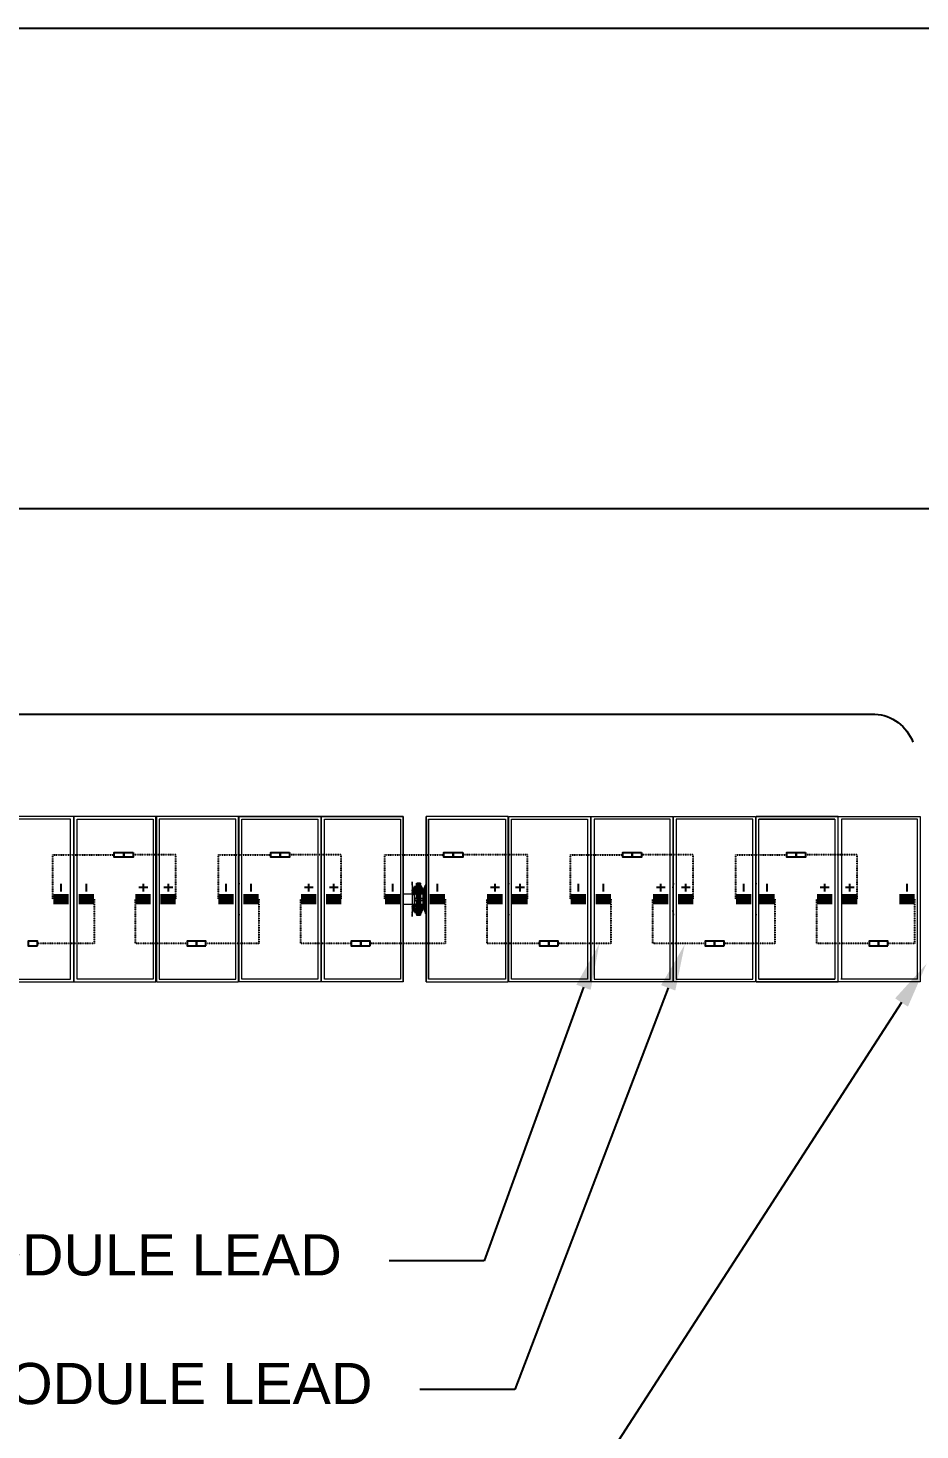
# Model space of a CAD drawing. Header units: feet. Extents: x -327 to 55127, y -2634 to 4121.
# Drawn here: x 7454 to 7887, y 3440 to 4121 of the extents above; entities that cross this region are included whole.
import ezdxf
from ezdxf import colors
from ezdxf.entities.mleader import LeaderData, LeaderLine
from ezdxf.math import Vec2, Vec3

# ---------------------------------------------------------------- set-up
doc = ezdxf.new("R2010")
doc.units = ezdxf.units.FT
doc.header["$MEASUREMENT"] = 0
doc.linetypes.add('HIDDEN', pattern=[0.375, 0.25, -0.125])
for name, color, linetype in [('E-HARN-COMP', 8, 'Continuous'), ('E-TRNK-CABL-NEG', 6, 'HIDDEN'), ('E-TRUNK-CABLE-POS', 6, 'HIDDEN'), ('G-ANNO-TEXT', 1, 'Continuous'), ('Polarity-Text', 7, 'Continuous')]:
    doc.layers.add(name, color=color, linetype=linetype)
doc.styles.add('NEI-A', font='arial.ttf')

# ---------------------------------------------------------------- blocks, each defined once
blk = doc.blocks.new('A$C47dfd34d')
at = {"lineweight": 5}
for points in [[(17.5193, 0), (17.5193, 0.4133), (15.666, 0.4133)], [(17.306, 0.4067), (17.306, 0.0067)], [(17.3143, 0.4133), (17.3143, 0)], [(17.5126, 0.4067), (17.5126, 0.0067)], [(18.4009, 0), (18.6059, 0), (18.4009, 0), (18.4009, 0.4133), (18.6059, 0.4133), (18.4009, 0.4133)], [(18.4076, 0.0067), (18.5976, 0.0067), (18.4076, 0.0067), (18.4076, 0.4067), (18.5976, 0.4067), (18.4076, 0.4067)], [(18.5976, 0.4067), (18.5976, 0.0067)], [(18.8042, 0.0067), (18.8042, 0.4067), (18.6142, 0.4067), (18.6142, 0.0067)], [(16.696, 0.235), (16.696, 0.2467), (16.696, 0.2433)], [(16.901, 0.235), (16.9026, 0.2467), (16.9026, 0.2433)], [(17.1076, 0.2467), (17.1076, 0.2433)], [(17.1093, 0.2467), (17.1076, 0.235)], [(17.3143, 0.235), (17.3143, 0.2467), (17.3143, 0.2433)], [(17.5426, 0.2383), (17.541, 0.24), (17.5426, 0.24), (17.541, 0.2433), (17.541, 0.25), (17.541, 0.1633), (17.541, 0.17), (17.5426, 0.1717), (17.541, 0.1717), (17.541, 0.1733), (17.5426, 0.175)], [(17.5526, 0.2417), (17.5543, 0.2417), (17.5543, 0.2433), (17.556, 0.2433), (17.5543, 0.2433), (17.556, 0.2433), (17.5543, 0.2433), (17.556, 0.2433), (17.5576, 0.2433), (17.556, 0.2433), (17.5543, 0.2433), (17.556, 0.2433), (17.5543, 0.2433), (17.556, 0.2433), (17.5576, 0.2433), (17.556, 0.2433), (17.5543, 0.2433), (17.5526, 0.2433), (17.5543, 0.2433), (17.556, 0.2433), (17.5543, 0.2433), (17.556, 0.2433), (17.5543, 0.245), (17.5526, 0.245), (17.5543, 0.245), (17.556, 0.2433), (17.556, 0.2417), (17.556, 0.2433), (17.5543, 0.245), (17.5526, 0.2467), (17.5543, 0.2467), (17.5593, 0.2467), (17.561, 0.2467), (17.561, 0.245), (17.5593, 0.245), (17.5593, 0.2433), (17.5576, 0.2433), (17.5576, 0.2417), (17.5576, 0.2433), (17.5593, 0.2433), (17.5593, 0.245), (17.5593, 0.2433), (17.5576, 0.2433), (17.5576, 0.2417), (17.5593, 0.2417), (17.5576, 0.2417), (17.5593, 0.2417)], [(17.5626, 0.2433), (17.561, 0.2433), (17.5626, 0.2433), (17.561, 0.2433), (17.5593, 0.2433), (17.561, 0.2433), (17.5593, 0.2433), (17.5576, 0.2433), (17.556, 0.2433), (17.5543, 0.245), (17.5526, 0.245), (17.5526, 0.2467), (17.5526, 0.245), (17.5543, 0.245), (17.5543, 0.2467)], [(17.5626, 0.235), (17.5626, 0.2433), (17.5626, 0.245), (17.5626, 0.2467), (17.561, 0.2467), (17.5626, 0.2467), (17.561, 0.2467), (17.5626, 0.2467), (17.561, 0.2467), (17.561, 0.245), (17.5593, 0.245), (17.5593, 0.2433), (17.561, 0.2433), (17.5593, 0.2433), (17.561, 0.2433), (17.561, 0.235), (17.5626, 0.235), (17.5626, 0.2117), (17.561, 0.21), (17.5626, 0.21), (17.561, 0.21), (17.561, 0.2083), (17.561, 0.2117), (17.561, 0.2367), (17.5626, 0.2367), (17.561, 0.2367), (17.561, 0.2117), (17.561, 0.2083)], [(17.561, 0.245), (17.5626, 0.245), (17.561, 0.245), (17.5626, 0.245), (17.561, 0.245), (17.561, 0.2467), (17.5626, 0.2467), (17.561, 0.2467), (17.561, 0.245), (17.5593, 0.245), (17.561, 0.245), (17.5593, 0.245), (17.5593, 0.2433), (17.561, 0.2433), (17.561, 0.2417)], [(17.561, 0.2467), (17.5626, 0.2467)], [(17.561, 0.2467), (17.561, 0.245)], [(17.5626, 0.2467), (17.5626, 0.245)], [(17.7809, 0.2467), (17.7809, 0.2433)], [(17.7826, 0.2467), (17.7809, 0.235)], [(17.9876, 0.235), (17.9876, 0.2467), (17.9876, 0.2433)], [(18.1926, 0.235), (18.1943, 0.2467), (18.1943, 0.2433)], [(18.3993, 0.2467), (18.3993, 0.2433)], [(18.4009, 0.2467), (18.3993, 0.235)], [(16.696, 0.2283), (16.6977, 0.2283)], [(16.696, 0.2217), (16.6977, 0.2217)], [(16.696, 0.22), (16.6977, 0.22)], [(16.696, 0.2183), (16.696, 0.2167), (16.6977, 0.2167)], [(16.901, 0.2283), (16.9026, 0.2283)], [(16.9026, 0.2217), (16.901, 0.2217)], [(16.901, 0.22), (16.9026, 0.22)], [(16.9026, 0.2167), (16.901, 0.2167), (16.9026, 0.2183)], [(17.1076, 0.2283), (17.1093, 0.2283)], [(17.1093, 0.2217), (17.1076, 0.2217)], [(17.1076, 0.22), (17.1093, 0.22)], [(17.1093, 0.2167), (17.1076, 0.2167), (17.1093, 0.2183)], [(17.3143, 0.2283), (17.316, 0.2283)], [(17.3143, 0.2217), (17.316, 0.2217)], [(17.3143, 0.22), (17.316, 0.22)], [(17.3143, 0.2183), (17.3143, 0.2167), (17.316, 0.2167)], [(17.5193, 0.22), (17.541, 0.22)], [(17.5393, 0.2283), (17.5393, 0.2283)], [(17.541, 0.24), (17.5426, 0.24)], [(17.541, 0.2283), (17.541, 0.23), (17.5426, 0.23)], [(17.541, 0.23), (17.541, 0.23)], [(17.5426, 0.2283), (17.541, 0.2283), (17.541, 0.225), (17.5426, 0.225), (17.5426, 0.2233), (17.541, 0.2233), (17.541, 0.1883), (17.5426, 0.1883), (17.546, 0.1883), (17.546, 0.185), (17.546, 0.1833), (17.5476, 0.1833), (17.5426, 0.1733), (17.541, 0.1733), (17.541, 0.175), (17.546, 0.185), (17.5426, 0.185), (17.541, 0.185), (17.541, 0.1833), (17.541, 0.1817)], [(17.541, 0.2233), (17.541, 0.225)], [(17.5426, 0.2433), (17.5426, 0.2433)], [(17.5426, 0.24), (17.5426, 0.24)], [(17.5426, 0.2217), (17.5426, 0.2233)], [(17.5426, 0.22), (17.5426, 0.2217), (17.5443, 0.2217)], [(17.5443, 0.22), (17.5426, 0.22)], [(17.5426, 0.1933), (17.5426, 0.2183)], [(17.546, 0.2217), (17.5443, 0.2217)], [(17.5443, 0.22), (17.546, 0.22)], [(17.5443, 0.22), (17.546, 0.22)], [(17.5443, 0.22), (17.546, 0.22)], [(17.5443, 0.22), (17.546, 0.22)], [(17.5443, 0.22), (17.5443, 0.2183), (17.546, 0.22)], [(17.5443, 0.22), (17.546, 0.22)], [(17.5476, 0.23), (17.5476, 0.2283), (17.546, 0.2283)], [(17.5476, 0.2283), (17.5476, 0.225), (17.546, 0.225), (17.5476, 0.225), (17.5476, 0.1883), (17.5476, 0.1783)], [(17.546, 0.225), (17.546, 0.225)], [(17.546, 0.225), (17.546, 0.2217)], [(17.546, 0.2217), (17.546, 0.22)], [(17.546, 0.2183), (17.546, 0.1933)], [(17.5493, 0.2267), (17.5493, 0.225), (17.5476, 0.225), (17.5476, 0.235), (17.5493, 0.24), (17.5493, 0.2317), (17.5526, 0.2317), (17.5526, 0.2417), (17.551, 0.2417)], [(17.5493, 0.23), (17.5493, 0.225), (17.5493, 0.2233), (17.551, 0.2233), (17.5493, 0.225), (17.551, 0.2233), (17.5493, 0.225), (17.5476, 0.225), (17.5476, 0.235)], [(17.5476, 0.225), (17.5476, 0.225)], [(17.5526, 0.2217), (17.551, 0.2217), (17.5526, 0.2217), (17.551, 0.2217), (17.5526, 0.2217), (17.5476, 0.2217)], [(17.551, 0.2183), (17.5493, 0.22), (17.5476, 0.22), (17.5526, 0.22)], [(17.5476, 0.205), (17.5476, 0.2083), (17.5543, 0.2083), (17.5543, 0.2117), (17.5526, 0.2117), (17.5526, 0.21), (17.5526, 0.2117)], [(17.5493, 0.235), (17.5493, 0.235)], [(17.551, 0.225), (17.551, 0.2233), (17.5526, 0.2283), (17.5493, 0.2283), (17.5493, 0.23), (17.5493, 0.2317)], [(17.551, 0.24), (17.551, 0.24)], [(17.551, 0.2283), (17.551, 0.2317)], [(17.5526, 0.2233), (17.551, 0.2233)], [(17.5526, 0.235), (17.5526, 0.2433), (17.5526, 0.245)], [(17.5526, 0.2433), (17.5526, 0.235), (17.5526, 0.2117), (17.5543, 0.2117), (17.5543, 0.2367), (17.556, 0.2367)], [(17.561, 0.1917), (17.561, 0.1717), (17.5576, 0.1717), (17.5576, 0.1917), (17.5593, 0.1917), (17.5576, 0.1917), (17.5576, 0.1717), (17.556, 0.1717), (17.556, 0.1683), (17.5543, 0.1683), (17.5526, 0.1667), (17.5543, 0.1667), (17.561, 0.1667), (17.5593, 0.1683), (17.561, 0.1683), (17.5593, 0.1683), (17.561, 0.1683), (17.5593, 0.1683), (17.5576, 0.1683), (17.5576, 0.1717), (17.5576, 0.1917), (17.5576, 0.1717), (17.561, 0.1717), (17.561, 0.1917), (17.561, 0.1717), (17.5576, 0.1717), (17.5576, 0.1917), (17.5576, 0.2217), (17.556, 0.2217), (17.556, 0.2417), (17.5543, 0.2417), (17.5543, 0.2217)], [(17.5526, 0.2317), (17.5543, 0.2317)], [(17.5526, 0.2283), (17.5543, 0.2283)], [(17.5543, 0.1917), (17.556, 0.1917), (17.556, 0.2217), (17.5543, 0.2217), (17.556, 0.2217), (17.556, 0.1917), (17.5543, 0.1917), (17.5543, 0.1717), (17.556, 0.1717), (17.556, 0.1683), (17.5543, 0.1683), (17.556, 0.1683), (17.5576, 0.1683), (17.5593, 0.1683), (17.561, 0.1683), (17.5593, 0.1683), (17.5576, 0.1683), (17.5576, 0.1717), (17.5593, 0.1717), (17.5576, 0.1717), (17.5576, 0.17), (17.556, 0.17), (17.5576, 0.17), (17.5593, 0.17), (17.5576, 0.17), (17.5593, 0.17), (17.5576, 0.17), (17.556, 0.17), (17.5543, 0.17), (17.556, 0.17), (17.5543, 0.17), (17.5526, 0.17), (17.5526, 0.1683), (17.5543, 0.1683), (17.556, 0.1683), (17.5543, 0.1683), (17.5526, 0.1667), (17.5543, 0.1667), (17.561, 0.1667), (17.5626, 0.1667), (17.5626, 0.1683), (17.5626, 0.1783), (17.5626, 0.2), (17.5626, 0.1783), (17.561, 0.1783), (17.561, 0.1683), (17.561, 0.1783), (17.5626, 0.1783), (17.5626, 0.2), (17.561, 0.2033), (17.5626, 0.2033), (17.561, 0.2033), (17.5693, 0.2033), (17.561, 0.2033), (17.5626, 0.2), (17.5626, 0.2033), (17.561, 0.2033), (17.5626, 0.2033), (17.561, 0.2033), (17.5626, 0.2033), (17.561, 0.2033), (17.5626, 0.2033), (17.561, 0.2033), (17.561, 0.2017), (17.561, 0.1767), (17.5626, 0.1767), (17.561, 0.1767), (17.561, 0.2017), (17.561, 0.2033), (17.5626, 0.2033), (17.561, 0.2033), (17.5626, 0.2033), (17.561, 0.2033), (17.5626, 0.2033), (17.561, 0.2033), (17.5626, 0.2033), (17.5626, 0.2), (17.561, 0.2), (17.561, 0.2017), (17.561, 0.2), (17.5626, 0.2), (17.561, 0.2033), (17.5693, 0.2033)], [(17.556, 0.2417), (17.556, 0.2433), (17.5543, 0.245), (17.556, 0.2433), (17.5576, 0.2433), (17.5576, 0.24), (17.556, 0.24)], [(17.5543, 0.245), (17.5543, 0.245)], [(17.5543, 0.235), (17.556, 0.235)], [(17.5593, 0.24), (17.5576, 0.24), (17.5593, 0.24), (17.5576, 0.24), (17.5576, 0.2217), (17.5593, 0.2217), (17.5576, 0.2217), (17.5576, 0.1917), (17.561, 0.1917), (17.561, 0.2217), (17.561, 0.1917), (17.5576, 0.1917), (17.5576, 0.2217), (17.5576, 0.24), (17.556, 0.24), (17.5576, 0.24), (17.5576, 0.2433), (17.5593, 0.2433), (17.5576, 0.2433), (17.5593, 0.2433), (17.561, 0.2433), (17.5593, 0.2433), (17.561, 0.2433), (17.561, 0.235), (17.5626, 0.235), (17.5626, 0.2117), (17.561, 0.2117), (17.561, 0.2083), (17.5693, 0.2083)], [(17.5576, 0.2433), (17.556, 0.2433), (17.5576, 0.2433), (17.556, 0.2433), (17.5576, 0.2433), (17.556, 0.2433), (17.5576, 0.2433), (17.5576, 0.24), (17.5576, 0.2217), (17.561, 0.2217), (17.561, 0.1917), (17.5576, 0.1917), (17.5576, 0.2217), (17.5576, 0.2417), (17.561, 0.2417), (17.561, 0.2217)], [(17.5576, 0.2433), (17.5593, 0.2433)], [(17.5576, 0.2433), (17.5593, 0.2433)], [(17.5576, 0.2433), (17.5593, 0.2433)], [(17.5576, 0.2433), (17.5593, 0.2433)], [(17.5576, 0.2433), (17.5593, 0.2433)], [(17.5576, 0.2433), (17.5593, 0.2433), (17.561, 0.2433)], [(17.5593, 0.2433), (17.561, 0.2433)], [(17.5593, 0.2433), (17.561, 0.2433)], [(17.5593, 0.2433), (17.561, 0.2433)], [(17.561, 0.245), (17.561, 0.245)], [(17.561, 0.245), (17.561, 0.245)], [(17.561, 0.245), (17.561, 0.245)], [(17.561, 0.235), (17.561, 0.2433)], [(17.561, 0.2433), (17.5626, 0.2433)], [(17.561, 0.2433), (17.5626, 0.2433)], [(17.561, 0.2433), (17.5626, 0.2433)], [(17.561, 0.2367), (17.561, 0.2117)], [(17.561, 0.2367), (17.5626, 0.2367)], [(17.561, 0.235), (17.5626, 0.235)], [(17.561, 0.2117), (17.5626, 0.2117), (17.5626, 0.21), (17.561, 0.21), (17.5626, 0.21), (17.561, 0.21), (17.5626, 0.21), (17.5626, 0.2083), (17.5626, 0.21), (17.561, 0.21), (17.5626, 0.21), (17.561, 0.21), (17.5626, 0.2117), (17.5626, 0.21), (17.5626, 0.2083)], [(17.561, 0.2117), (17.5626, 0.2117)], [(17.5626, 0.2433), (17.5626, 0.245)], [(17.5626, 0.2433), (17.5626, 0.235)], [(17.5626, 0.2433), (17.5626, 0.235)], [(17.5626, 0.2417), (17.5643, 0.2417), (17.5626, 0.2417), (17.5626, 0.2317), (17.5643, 0.2317), (17.5643, 0.24), (17.566, 0.235)], [(17.5626, 0.2233), (17.5643, 0.2233), (17.5626, 0.2233), (17.5643, 0.2233), (17.566, 0.225), (17.5676, 0.225), (17.566, 0.225), (17.5643, 0.2233), (17.566, 0.225), (17.566, 0.235), (17.566, 0.225), (17.5643, 0.2233), (17.566, 0.225), (17.5643, 0.2233)], [(17.5626, 0.2117), (17.5626, 0.235)], [(17.5643, 0.2283), (17.5626, 0.2283), (17.5626, 0.2233), (17.5643, 0.2233), (17.5643, 0.225), (17.566, 0.225), (17.5643, 0.23)], [(17.5626, 0.225), (17.5626, 0.2233), (17.5643, 0.225)], [(17.5626, 0.2217), (17.5643, 0.2217), (17.5626, 0.2217), (17.5643, 0.2217), (17.5626, 0.2217), (17.5626, 0.22), (17.5693, 0.22)], [(17.5643, 0.235), (17.5643, 0.235)], [(17.5643, 0.235), (17.5643, 0.235)], [(17.5643, 0.2217), (17.566, 0.2217)], [(17.5693, 0.225), (17.5693, 0.225)], [(17.5693, 0.225), (17.5693, 0.225)], [(17.571, 0.225), (17.571, 0.225)], [(17.571, 0.225), (17.571, 0.225)], [(17.5726, 0.2283), (17.5743, 0.2283)], [(17.5743, 0.2433), (17.5743, 0.2433)], [(17.5743, 0.2433), (17.5743, 0.2433)], [(17.5743, 0.24), (17.5743, 0.24)], [(17.5743, 0.24), (17.5743, 0.24)], [(17.5743, 0.2183), (17.5743, 0.2183)], [(17.5743, 0.2183), (17.5743, 0.2183)], [(17.7809, 0.2283), (17.7826, 0.2283)], [(17.7826, 0.2217), (17.7809, 0.2217)], [(17.7809, 0.22), (17.7826, 0.22)], [(17.7826, 0.2167), (17.7809, 0.2167), (17.7826, 0.2183)], [(17.9876, 0.2283), (17.9893, 0.2283)], [(17.9876, 0.2217), (17.9893, 0.2217)], [(17.9876, 0.22), (17.9893, 0.22)], [(17.9876, 0.2183), (17.9876, 0.2167), (17.9893, 0.2167)], [(18.1926, 0.2283), (18.1943, 0.2283)], [(18.1943, 0.2217), (18.1926, 0.2217)], [(18.1926, 0.22), (18.1943, 0.22)], [(18.1943, 0.2167), (18.1926, 0.2167), (18.1943, 0.2183)], [(18.3993, 0.2283), (18.4009, 0.2283)], [(18.4009, 0.2217), (18.3993, 0.2217)], [(18.3993, 0.22), (18.4009, 0.22)], [(18.4009, 0.2167), (18.3993, 0.2167), (18.4009, 0.2183)], [(16.696, 0.2067), (16.696, 0.2083)], [(16.696, 0.205), (16.6977, 0.205)], [(16.696, 0.195), (16.6977, 0.195)], [(16.696, 0.1933), (16.6977, 0.1933)], [(16.696, 0.1917), (16.6977, 0.1917)], [(16.696, 0.185), (16.6977, 0.185)], [(16.696, 0.17), (16.696, 0.1667), (16.696, 0.1783)], [(16.901, 0.2067), (16.9026, 0.2083)], [(16.9026, 0.205), (16.901, 0.205)], [(16.901, 0.195), (16.9026, 0.195)], [(16.9026, 0.1933), (16.901, 0.1933)], [(16.901, 0.1917), (16.9026, 0.1917)], [(16.9026, 0.185), (16.901, 0.185)], [(16.9026, 0.17), (16.9026, 0.1667), (16.901, 0.1783)], [(17.1076, 0.2067), (17.1093, 0.2083)], [(17.1093, 0.205), (17.1076, 0.205)], [(17.1076, 0.195), (17.1093, 0.195)], [(17.1093, 0.1933), (17.1076, 0.1933)], [(17.1076, 0.1917), (17.1093, 0.1917)], [(17.1093, 0.185), (17.1076, 0.185)], [(17.1076, 0.1783), (17.1093, 0.1667)], [(17.3143, 0.2067), (17.3143, 0.2083)], [(17.3143, 0.205), (17.316, 0.205)], [(17.3143, 0.195), (17.316, 0.195)], [(17.3143, 0.1933), (17.316, 0.1933)], [(17.3143, 0.1917), (17.316, 0.1917)], [(17.3143, 0.185), (17.316, 0.185)], [(17.3143, 0.17), (17.3143, 0.1667), (17.3143, 0.1783)], [(17.541, 0.1933), (17.5193, 0.1933)], [(17.5393, 0.1833), (17.5393, 0.1833)], [(17.541, 0.205), (17.5426, 0.205)], [(17.541, 0.2033), (17.5426, 0.2033)], [(17.541, 0.1867), (17.541, 0.1883)], [(17.541, 0.1817), (17.541, 0.1817)], [(17.5426, 0.1867), (17.5426, 0.1883), (17.5426, 0.19)], [(17.5443, 0.1917), (17.546, 0.1917)], [(17.5443, 0.1917), (17.546, 0.1917)], [(17.5443, 0.1917), (17.546, 0.1917)], [(17.5443, 0.1917), (17.546, 0.1917)], [(17.5443, 0.1917), (17.546, 0.1917)], [(17.546, 0.185), (17.5476, 0.185), (17.5476, 0.1883), (17.546, 0.1883), (17.5476, 0.1883), (17.5493, 0.1883), (17.551, 0.19), (17.551, 0.1883), (17.5526, 0.1883)], [(17.546, 0.19), (17.546, 0.1883)], [(17.546, 0.1883), (17.546, 0.1883)], [(17.5476, 0.2083), (17.5493, 0.2083)], [(17.5543, 0.2017), (17.5526, 0.2017), (17.5526, 0.2), (17.5526, 0.2033), (17.5543, 0.2033), (17.5476, 0.2033)], [(17.5526, 0.1933), (17.5476, 0.1933)], [(17.5526, 0.1917), (17.551, 0.1917), (17.5526, 0.1917), (17.551, 0.1917), (17.5526, 0.1917), (17.5476, 0.1917), (17.5493, 0.1917)], [(17.5476, 0.1883), (17.5476, 0.1883)], [(17.5493, 0.18), (17.5493, 0.1717), (17.5476, 0.1783), (17.5476, 0.1883), (17.5493, 0.1883), (17.5493, 0.1867)], [(17.5476, 0.1833), (17.5476, 0.185)], [(17.5493, 0.1933), (17.551, 0.195)], [(17.551, 0.1717), (17.5526, 0.1717), (17.5526, 0.18), (17.5493, 0.18), (17.5493, 0.1817)], [(17.5493, 0.1783), (17.5493, 0.1783)], [(17.551, 0.18), (17.551, 0.1833)], [(17.5526, 0.2033), (17.5543, 0.2033), (17.556, 0.2033), (17.5543, 0.2033), (17.5543, 0.1767), (17.556, 0.1767)], [(17.5543, 0.2033), (17.5526, 0.2033), (17.5543, 0.2033), (17.5526, 0.2033), (17.5526, 0.2), (17.5526, 0.1783), (17.5526, 0.1683), (17.5526, 0.1783)], [(17.5526, 0.185), (17.5543, 0.185)], [(17.5526, 0.18), (17.5543, 0.18)], [(17.5543, 0.1783), (17.556, 0.1783)], [(17.5576, 0.1717), (17.556, 0.1717), (17.556, 0.1917), (17.5576, 0.1917), (17.5576, 0.1717), (17.5593, 0.1717)], [(17.561, 0.21), (17.5626, 0.21), (17.561, 0.21), (17.5626, 0.21), (17.561, 0.21), (17.5626, 0.21), (17.5643, 0.21)], [(17.561, 0.2017), (17.561, 0.1767), (17.5626, 0.1767)], [(17.561, 0.1783), (17.5626, 0.1783)], [(17.561, 0.1683), (17.561, 0.1783)], [(17.5693, 0.1933), (17.5626, 0.1933)], [(17.5626, 0.1917), (17.5643, 0.1917)], [(17.5626, 0.1917), (17.5643, 0.1917)], [(17.5626, 0.1917), (17.5643, 0.1917)], [(17.5626, 0.1917), (17.5643, 0.1917)], [(17.5643, 0.1917), (17.5626, 0.1917)], [(17.5626, 0.185), (17.5626, 0.1883), (17.5643, 0.1883), (17.5626, 0.19), (17.5626, 0.1883), (17.566, 0.1883), (17.566, 0.1867), (17.566, 0.1883), (17.5626, 0.1883), (17.5626, 0.185), (17.5643, 0.185), (17.5643, 0.1833), (17.566, 0.1867), (17.5643, 0.1833), (17.566, 0.1867), (17.566, 0.1883), (17.566, 0.1783), (17.566, 0.1883), (17.566, 0.1867), (17.566, 0.1883), (17.5626, 0.1883), (17.5626, 0.185), (17.5643, 0.185), (17.5643, 0.1833), (17.5643, 0.185), (17.5626, 0.185), (17.5643, 0.185), (17.5626, 0.185), (17.5643, 0.185)], [(17.5626, 0.1833), (17.5626, 0.18), (17.5643, 0.18), (17.5643, 0.1817)], [(17.5626, 0.1783), (17.5626, 0.1683)], [(17.5626, 0.1717), (17.5643, 0.1717), (17.566, 0.1783)], [(17.5626, 0.1783), (17.5626, 0.1683)], [(17.5643, 0.1917), (17.566, 0.1917)], [(17.566, 0.1883), (17.5643, 0.19)], [(17.566, 0.1883), (17.5643, 0.19)], [(17.5643, 0.1783), (17.5643, 0.1783)], [(17.5643, 0.1783), (17.5643, 0.1783)], [(17.5693, 0.1883), (17.5693, 0.1883)], [(17.5693, 0.1883), (17.5693, 0.1883)], [(17.571, 0.1883), (17.571, 0.1883)], [(17.571, 0.1883), (17.571, 0.1883)], [(17.576, 0.1933), (17.576, 0.1917)], [(17.576, 0.1933), (17.576, 0.1933)], [(17.7809, 0.2067), (17.7826, 0.2083)], [(17.7826, 0.205), (17.7809, 0.205)], [(17.7809, 0.195), (17.7826, 0.195)], [(17.7826, 0.1933), (17.7809, 0.1933)], [(17.7809, 0.1917), (17.7826, 0.1917)], [(17.7826, 0.185), (17.7809, 0.185)], [(17.7809, 0.1783), (17.7826, 0.1667)], [(17.9876, 0.2067), (17.9876, 0.2083)], [(17.9876, 0.205), (17.9893, 0.205)], [(17.9876, 0.195), (17.9893, 0.195)], [(17.9876, 0.1933), (17.9893, 0.1933)], [(17.9876, 0.1917), (17.9893, 0.1917)], [(17.9876, 0.185), (17.9893, 0.185)], [(17.9876, 0.17), (17.9876, 0.1667), (17.9876, 0.1783)], [(18.1926, 0.2067), (18.1943, 0.2083)], [(18.1943, 0.205), (18.1926, 0.205)], [(18.1926, 0.195), (18.1943, 0.195)], [(18.1943, 0.1933), (18.1926, 0.1933)], [(18.1926, 0.1917), (18.1943, 0.1917)], [(18.1943, 0.185), (18.1926, 0.185)], [(18.1943, 0.17), (18.1943, 0.1667), (18.1926, 0.1783)], [(18.3993, 0.2067), (18.4009, 0.2083)], [(18.4009, 0.205), (18.3993, 0.205)], [(18.3993, 0.195), (18.4009, 0.195)], [(18.4009, 0.1933), (18.3993, 0.1933)], [(18.3993, 0.1917), (18.4009, 0.1917)], [(18.4009, 0.185), (18.3993, 0.185)], [(18.3993, 0.1783), (18.4009, 0.1667)], [(16.696, 0.1667), (16.696, 0.1667)], [(16.696, 0.1633), (16.6977, 0.1633)], [(16.696, 0.1617), (16.6977, 0.1617)], [(16.901, 0.1633), (16.9026, 0.1633)], [(16.901, 0.1617), (16.9026, 0.1617)], [(16.9026, 0.1667), (16.9026, 0.1667)], [(17.1076, 0.17), (17.1076, 0.1667)], [(17.1076, 0.1667), (17.1076, 0.1667)], [(17.1076, 0.1633), (17.1093, 0.1633)], [(17.1076, 0.1617), (17.1093, 0.1617)], [(17.3143, 0.1667), (17.3143, 0.1667)], [(17.3143, 0.1633), (17.316, 0.1633)], [(17.3143, 0.1617), (17.316, 0.1617)], [(17.5426, 0.1733), (17.541, 0.1733), (17.541, 0.1717)], [(17.541, 0.17), (17.5426, 0.17)], [(17.5426, 0.17), (17.5426, 0.17)], [(17.5526, 0.1717), (17.5543, 0.1717), (17.5543, 0.17), (17.5526, 0.1683), (17.5526, 0.1667)], [(17.5543, 0.1683), (17.556, 0.1683), (17.5576, 0.1683), (17.5593, 0.1683), (17.561, 0.1683), (17.5593, 0.1683), (17.5576, 0.1683), (17.556, 0.1683), (17.5543, 0.1683), (17.556, 0.1683), (17.5543, 0.1683), (17.5526, 0.1667), (17.5543, 0.1667), (17.5543, 0.1683), (17.556, 0.1683), (17.5576, 0.1683)], [(17.5643, 0.1683), (17.5626, 0.1683), (17.5643, 0.1683), (17.5626, 0.1683), (17.5626, 0.1667), (17.561, 0.1667), (17.5626, 0.1667), (17.561, 0.1667), (17.5626, 0.1667), (17.561, 0.1667), (17.561, 0.1683), (17.5626, 0.1683), (17.5626, 0.1667), (17.561, 0.1667), (17.5543, 0.1667), (17.556, 0.1667), (17.5543, 0.1667), (17.556, 0.1667), (17.5543, 0.1667), (17.556, 0.1667), (17.5543, 0.1667)], [(17.5543, 0.1667), (17.5543, 0.1667)], [(17.556, 0.1683), (17.5576, 0.1683), (17.5576, 0.1717), (17.5576, 0.17), (17.5593, 0.17), (17.561, 0.17), (17.5593, 0.17), (17.5576, 0.17), (17.556, 0.17), (17.5576, 0.17), (17.5593, 0.17), (17.561, 0.17), (17.5626, 0.17), (17.561, 0.17), (17.5593, 0.17), (17.561, 0.17), (17.561, 0.1683), (17.561, 0.17), (17.561, 0.1717)], [(17.561, 0.1667), (17.5593, 0.1683)], [(17.561, 0.1683), (17.561, 0.17), (17.5626, 0.17)], [(17.561, 0.1683), (17.5626, 0.1683)], [(17.561, 0.1683), (17.561, 0.1667), (17.5626, 0.1667)], [(17.561, 0.1683), (17.5626, 0.1683)], [(17.561, 0.1667), (17.561, 0.1667)], [(17.561, 0.1667), (17.5626, 0.1667)], [(17.561, 0.1667), (17.561, 0.1667)], [(17.561, 0.1667), (17.5626, 0.1667)], [(17.561, 0.1667), (17.5626, 0.1667)], [(17.561, 0.1667), (17.5626, 0.1667)], [(17.561, 0.1667), (17.561, 0.1667)], [(17.561, 0.1667), (17.5626, 0.1667)], [(17.5643, 0.1717), (17.5643, 0.1717)], [(17.5643, 0.1717), (17.5643, 0.1717)], [(17.5743, 0.1733), (17.5743, 0.1733)], [(17.5743, 0.1733), (17.5743, 0.1733)], [(17.5743, 0.17), (17.5743, 0.17)], [(17.5743, 0.17), (17.5743, 0.17)], [(17.7809, 0.17), (17.7809, 0.1667)], [(17.7809, 0.1667), (17.7809, 0.1667)], [(17.7809, 0.1633), (17.7826, 0.1633)], [(17.7809, 0.1617), (17.7826, 0.1617)], [(17.9876, 0.1667), (17.9876, 0.1667)], [(17.9876, 0.1633), (17.9893, 0.1633)], [(17.9876, 0.1617), (17.9893, 0.1617)], [(18.1926, 0.1633), (18.1943, 0.1633)], [(18.1926, 0.1617), (18.1943, 0.1617)], [(18.1943, 0.1667), (18.1943, 0.1667)], [(18.3993, 0.17), (18.3993, 0.1667)], [(18.3993, 0.1667), (18.3993, 0.1667)], [(18.3993, 0.1633), (18.4009, 0.1633)], [(18.3993, 0.1617), (18.4009, 0.1617)], [(18.8042, 0.0067), (18.6126, 0.0067)]]:
    blk.add_lwpolyline(points, dxfattribs=at)
for points in [[(16.491, 0), (16.696, 0), (16.696, 0.4133), (16.491, 0.4133)], [(16.4977, 0.0067), (16.6877, 0.0067), (16.6877, 0.4067), (16.4977, 0.4067)], [(16.696, 0.4133), (16.696, 0), (16.901, 0), (16.901, 0.4133)], [(16.8943, 0.4067), (16.8943, 0.0067), (16.7043, 0.0067), (16.7043, 0.4067)], [(17.1076, 0.4133), (16.9026, 0.4133), (16.9026, 0), (17.1076, 0)], [(16.9093, 0.0067), (17.101, 0.0067), (17.101, 0.4067), (16.9093, 0.4067)], [(17.1093, 0), (17.1093, 0.4133), (17.3143, 0.4133), (17.3143, 0)], [(17.116, 0.0067), (17.116, 0.4067), (17.306, 0.4067), (17.306, 0.0067)], [(17.3143, 0), (17.3143, 0.4133), (17.5193, 0.4133), (17.5193, 0)], [(17.3226, 0.0067), (17.3226, 0.4067), (17.5126, 0.4067), (17.5126, 0.0067)], [(17.576, 0.4133), (17.576, 0), (17.7809, 0), (17.7809, 0.4133)], [(17.576, 0), (17.576, 0.4133)], [(17.7743, 0.4067), (17.7743, 0.0067), (17.5826, 0.0067), (17.5826, 0.4067)], [(17.5826, 0.0067), (17.5826, 0.4067)], [(17.9876, 0.4133), (17.9876, 0), (17.7826, 0), (17.7826, 0.4133), (17.9876, 0.4133), (18.1926, 0.4133), (18.1926, 0), (17.9876, 0)], [(17.7893, 0.4067), (17.9793, 0.4067), (17.9793, 0.0067), (17.7893, 0.0067)], [(17.9959, 0.4067), (17.9959, 0.0067), (18.1859, 0.0067), (18.1859, 0.4067)], [(18.1943, 0.4133), (18.3993, 0.4133), (18.3993, 0), (18.1943, 0)], [(18.2009, 0.4067), (18.2009, 0.0067), (18.3926, 0.0067), (18.3926, 0.4067)], [(18.6059, 0.4133), (18.8109, 0.4133), (18.8109, 0), (18.6059, 0)], [(16.6977, 0.25), (16.696, 0.25)], [(16.9026, 0.25), (16.901, 0.25)], [(17.1093, 0.25), (17.1076, 0.25)], [(17.316, 0.25), (17.3143, 0.25)], [(17.5593, 0.2467), (17.5543, 0.2467), (17.5593, 0.2467), (17.561, 0.2467)], [(17.5626, 0.245), (17.5626, 0.2467), (17.561, 0.2467), (17.561, 0.245), (17.5626, 0.245), (17.561, 0.245), (17.5593, 0.245), (17.5593, 0.2433), (17.561, 0.2433), (17.561, 0.2417), (17.561, 0.2433), (17.5626, 0.2433), (17.561, 0.2433), (17.5626, 0.2433)], [(17.571, 0.2283), (17.576, 0.2383), (17.5743, 0.2383), (17.5743, 0.24), (17.576, 0.24), (17.5743, 0.24), (17.576, 0.2433), (17.5776, 0.2433), (17.576, 0.2433), (17.576, 0.25), (17.576, 0.2433), (17.5743, 0.24), (17.5693, 0.23), (17.5693, 0.2283), (17.571, 0.2283), (17.571, 0.225), (17.5743, 0.225), (17.5743, 0.2233), (17.576, 0.2233), (17.576, 0.1883), (17.5743, 0.1883), (17.576, 0.1883), (17.576, 0.1867), (17.576, 0.1883), (17.5743, 0.1883), (17.5743, 0.185), (17.571, 0.185), (17.5743, 0.185), (17.5743, 0.1883), (17.571, 0.1883), (17.571, 0.185), (17.571, 0.1833), (17.5693, 0.1833), (17.5743, 0.1733), (17.576, 0.1733), (17.576, 0.175), (17.571, 0.185), (17.5693, 0.185), (17.5693, 0.1883), (17.571, 0.1883), (17.571, 0.19), (17.571, 0.1883), (17.5693, 0.1883), (17.5693, 0.225), (17.571, 0.225), (17.5693, 0.225), (17.5693, 0.2283), (17.571, 0.2283), (17.571, 0.225), (17.5743, 0.225), (17.5743, 0.2233), (17.576, 0.2233), (17.576, 0.1883), (17.5743, 0.1883), (17.571, 0.1883), (17.571, 0.185), (17.571, 0.1833), (17.5693, 0.1833), (17.5743, 0.1733), (17.576, 0.1733), (17.576, 0.175), (17.571, 0.185), (17.5693, 0.185), (17.5693, 0.1883), (17.571, 0.1883), (17.5693, 0.1883), (17.5693, 0.225), (17.571, 0.225), (17.571, 0.2217), (17.5726, 0.2217), (17.5743, 0.2217), (17.5743, 0.22), (17.5726, 0.22), (17.5743, 0.22), (17.5726, 0.22), (17.5743, 0.22), (17.5726, 0.22), (17.5743, 0.22), (17.5726, 0.22), (17.5743, 0.22), (17.5726, 0.22), (17.5743, 0.22), (17.5726, 0.22), (17.5743, 0.22), (17.5726, 0.22), (17.5743, 0.22), (17.5726, 0.22), (17.5743, 0.22), (17.5726, 0.22), (17.5743, 0.22), (17.5726, 0.22), (17.5743, 0.22), (17.5743, 0.2217), (17.5726, 0.2217), (17.571, 0.2217), (17.571, 0.22), (17.571, 0.2217), (17.571, 0.225), (17.5693, 0.225), (17.5693, 0.2283), (17.5693, 0.23), (17.5693, 0.2283)], [(17.7826, 0.25), (17.7809, 0.25)], [(17.9893, 0.25), (17.9876, 0.25)], [(18.1943, 0.25), (18.1926, 0.25)], [(18.4009, 0.25), (18.3993, 0.25)], [(17.5426, 0.2433), (17.541, 0.2433)], [(17.546, 0.2283), (17.5476, 0.2283), (17.5476, 0.23), (17.5426, 0.24), (17.5426, 0.2383), (17.541, 0.2383), (17.546, 0.2283), (17.5426, 0.2283), (17.5426, 0.225), (17.546, 0.225)], [(17.5443, 0.2217), (17.5426, 0.22), (17.5443, 0.2183), (17.546, 0.22)], [(17.5443, 0.2217), (17.5426, 0.2217), (17.5426, 0.22), (17.5426, 0.2183), (17.5443, 0.2183), (17.546, 0.2183), (17.546, 0.22), (17.546, 0.2217)], [(17.546, 0.22), (17.5443, 0.22)], [(17.546, 0.22), (17.5443, 0.22)], [(17.5543, 0.1717), (17.556, 0.1717), (17.556, 0.1917), (17.5576, 0.1917), (17.5576, 0.2217), (17.556, 0.2217), (17.556, 0.2417), (17.5543, 0.2417), (17.556, 0.2417), (17.556, 0.2217), (17.5576, 0.2217), (17.5576, 0.1917), (17.556, 0.1917), (17.556, 0.1717)], [(17.556, 0.1917), (17.556, 0.2217), (17.5543, 0.2217), (17.5543, 0.1917)], [(17.5576, 0.2433), (17.556, 0.2433)], [(17.5576, 0.2433), (17.556, 0.2433)], [(17.5593, 0.2433), (17.5576, 0.2433)], [(17.5576, 0.2417), (17.5576, 0.2217), (17.561, 0.2217), (17.561, 0.2417)], [(17.5576, 0.2417), (17.5576, 0.2217), (17.561, 0.2217), (17.561, 0.2417)], [(17.5626, 0.2117), (17.5626, 0.21), (17.561, 0.21)], [(17.5626, 0.2417), (17.5643, 0.2417)], [(17.5626, 0.2417), (17.5626, 0.2317), (17.5643, 0.2317), (17.5643, 0.23), (17.566, 0.225), (17.5643, 0.225), (17.5643, 0.2233), (17.5626, 0.2233), (17.5626, 0.2283), (17.5643, 0.2283), (17.5626, 0.2283), (17.5626, 0.2233), (17.5643, 0.2233), (17.5643, 0.225), (17.566, 0.225), (17.5643, 0.23), (17.5643, 0.2317), (17.5626, 0.2317), (17.5626, 0.2283), (17.5643, 0.2283), (17.5643, 0.23), (17.5643, 0.2283), (17.5626, 0.2283), (17.5626, 0.2317), (17.5626, 0.2283), (17.5643, 0.2283), (17.5643, 0.23), (17.5643, 0.2317), (17.5643, 0.24), (17.566, 0.235), (17.566, 0.225), (17.566, 0.2267), (17.566, 0.225), (17.566, 0.235), (17.5643, 0.24), (17.5643, 0.2317), (17.5626, 0.2317)], [(17.5643, 0.2317), (17.5626, 0.2317)], [(17.5643, 0.225), (17.5626, 0.2233), (17.5626, 0.225), (17.5626, 0.2233)], [(17.566, 0.2217), (17.5643, 0.2217), (17.5626, 0.2217), (17.5626, 0.22), (17.5693, 0.22), (17.5626, 0.22), (17.5626, 0.2217), (17.5643, 0.2217)], [(17.576, 0.2267), (17.576, 0.225), (17.5743, 0.225), (17.5743, 0.2283), (17.571, 0.2283), (17.5693, 0.2283), (17.5693, 0.23), (17.5743, 0.24), (17.5743, 0.2383), (17.576, 0.2383), (17.571, 0.2283), (17.5743, 0.2283), (17.5743, 0.225), (17.576, 0.225)], [(17.5726, 0.2217), (17.571, 0.22), (17.5726, 0.2183), (17.5743, 0.22)], [(17.5726, 0.2183), (17.5743, 0.2183), (17.5743, 0.22), (17.5743, 0.2217), (17.5726, 0.2217), (17.571, 0.2217), (17.571, 0.22), (17.571, 0.2183)], [(17.5726, 0.2217), (17.571, 0.22), (17.5726, 0.2183), (17.5743, 0.22)], [(17.5726, 0.2183), (17.5743, 0.2183), (17.5743, 0.22), (17.5743, 0.2217), (17.5726, 0.2217), (17.571, 0.2217), (17.571, 0.22), (17.571, 0.2183)], [(17.571, 0.22), (17.5726, 0.2183), (17.5726, 0.22), (17.5726, 0.2183)], [(17.5726, 0.1933), (17.571, 0.1933), (17.571, 0.1917), (17.571, 0.19), (17.5726, 0.19), (17.571, 0.19), (17.571, 0.1917), (17.571, 0.1933), (17.571, 0.2183), (17.571, 0.1933), (17.5726, 0.1933), (17.5743, 0.1933), (17.5743, 0.1917), (17.5726, 0.19), (17.5743, 0.1917), (17.5726, 0.1917), (17.5743, 0.1917), (17.5726, 0.1917), (17.5743, 0.1917), (17.5726, 0.1917), (17.5743, 0.1917), (17.5726, 0.1917), (17.5743, 0.1917), (17.5726, 0.1917), (17.5743, 0.1917), (17.5726, 0.1917), (17.5743, 0.1917), (17.5726, 0.1917), (17.5743, 0.1917), (17.5726, 0.1917), (17.5743, 0.1917), (17.5726, 0.1917), (17.5743, 0.1917), (17.5743, 0.1933)], [(17.5726, 0.2283), (17.576, 0.2283)], [(17.576, 0.225), (17.5726, 0.225)], [(17.5743, 0.2217), (17.5743, 0.2233)], [(17.5743, 0.1933), (17.5743, 0.2183)], [(17.5776, 0.2283), (17.576, 0.2283), (17.576, 0.23), (17.576, 0.2283)], [(17.576, 0.2233), (17.576, 0.225)], [(17.5776, 0.22), (17.576, 0.22)], [(17.5426, 0.2083), (17.541, 0.2083)], [(17.5426, 0.185), (17.5426, 0.1883), (17.541, 0.1883), (17.541, 0.185)], [(17.546, 0.19), (17.546, 0.1917), (17.546, 0.1933), (17.5443, 0.1933), (17.5426, 0.1933), (17.5426, 0.1917), (17.5443, 0.19)], [(17.5443, 0.1933), (17.5426, 0.1917), (17.5443, 0.19), (17.546, 0.1917)], [(17.5443, 0.1933), (17.5426, 0.1933), (17.5426, 0.1917), (17.5426, 0.19), (17.5443, 0.19), (17.546, 0.19), (17.546, 0.1917), (17.546, 0.1933)], [(17.546, 0.1917), (17.5443, 0.1917)], [(17.546, 0.1917), (17.5443, 0.1917)], [(17.5493, 0.1883), (17.551, 0.19)], [(17.5493, 0.1833), (17.5493, 0.1883), (17.551, 0.1883), (17.5526, 0.185), (17.551, 0.185), (17.551, 0.1833)], [(17.5543, 0.21), (17.556, 0.21), (17.5543, 0.21), (17.5526, 0.21), (17.5526, 0.2083), (17.5526, 0.21)], [(17.5643, 0.21), (17.5626, 0.21), (17.561, 0.21), (17.561, 0.2083), (17.5693, 0.2083), (17.5693, 0.205), (17.5693, 0.2083), (17.561, 0.2083), (17.561, 0.21), (17.5626, 0.21)], [(17.5626, 0.2033), (17.5643, 0.2033), (17.5626, 0.2033), (17.5643, 0.2033), (17.5626, 0.2033), (17.561, 0.2033), (17.5626, 0.2033), (17.561, 0.2033), (17.5626, 0.2033), (17.5626, 0.2), (17.561, 0.2), (17.561, 0.2017), (17.561, 0.2033)], [(17.5626, 0.1933), (17.5693, 0.1933)], [(17.5643, 0.1917), (17.5626, 0.1917)], [(17.566, 0.1917), (17.5643, 0.1917), (17.5626, 0.1917), (17.5643, 0.1917)], [(17.5643, 0.1883), (17.5626, 0.19), (17.5626, 0.1883)], [(17.5643, 0.1883), (17.5626, 0.19), (17.5626, 0.1883)], [(17.5643, 0.18), (17.5626, 0.18), (17.5626, 0.1833), (17.5626, 0.18), (17.5643, 0.18), (17.5643, 0.1817)], [(17.5643, 0.1717), (17.5643, 0.18), (17.5626, 0.18), (17.5626, 0.1717)], [(17.5643, 0.1717), (17.5643, 0.18), (17.5626, 0.18), (17.5626, 0.1717)], [(17.5643, 0.18), (17.5626, 0.18), (17.5626, 0.1717), (17.5643, 0.1717)], [(17.5643, 0.1717), (17.5626, 0.1717), (17.5643, 0.1717), (17.566, 0.1783)], [(17.5643, 0.19), (17.566, 0.1883), (17.566, 0.1783), (17.566, 0.1883), (17.5643, 0.19), (17.566, 0.1883)], [(17.5693, 0.1833), (17.5693, 0.185)], [(17.5726, 0.1933), (17.571, 0.1917), (17.5726, 0.19), (17.5743, 0.1917)], [(17.5726, 0.19), (17.5743, 0.19), (17.5743, 0.1917), (17.5743, 0.1933), (17.5726, 0.1933), (17.571, 0.1933), (17.571, 0.1917), (17.571, 0.19)], [(17.5726, 0.1933), (17.571, 0.1917), (17.5726, 0.19), (17.5743, 0.1917)], [(17.5726, 0.19), (17.5743, 0.19), (17.5743, 0.1917), (17.5743, 0.1933), (17.5726, 0.1933), (17.571, 0.1933), (17.571, 0.1917), (17.571, 0.19)], [(17.5743, 0.1883), (17.5743, 0.19), (17.5743, 0.1883), (17.5743, 0.1867)], [(17.5776, 0.2083), (17.576, 0.2083)], [(17.5776, 0.2083), (17.576, 0.2083)], [(17.5776, 0.205), (17.576, 0.205)], [(17.5776, 0.2033), (17.576, 0.2033)], [(17.5776, 0.1933), (17.576, 0.1933)], [(17.576, 0.1883), (17.576, 0.1867)], [(17.576, 0.1833), (17.576, 0.185), (17.576, 0.1833), (17.5776, 0.1833)], [(17.561, 0.17), (17.5593, 0.17), (17.5576, 0.17), (17.556, 0.17), (17.5576, 0.17), (17.5576, 0.1717), (17.556, 0.1717), (17.556, 0.1683), (17.5543, 0.1683), (17.556, 0.1683), (17.5576, 0.1683), (17.5593, 0.1683), (17.561, 0.1683), (17.5593, 0.1683), (17.561, 0.1667), (17.5626, 0.1667), (17.561, 0.1667), (17.561, 0.1683), (17.561, 0.1717), (17.561, 0.1683)], [(17.5576, 0.17), (17.556, 0.17), (17.5543, 0.17), (17.556, 0.17), (17.5576, 0.17), (17.5593, 0.17), (17.5576, 0.17), (17.5593, 0.17)], [(17.556, 0.17), (17.5543, 0.17)], [(17.561, 0.1683), (17.5593, 0.1683)], [(17.5626, 0.17), (17.561, 0.17)], [(17.576, 0.1733), (17.576, 0.1717), (17.5743, 0.1717), (17.576, 0.1717)], [(17.5776, 0.17), (17.576, 0.17), (17.5743, 0.1717), (17.576, 0.17)], [(17.576, 0.1633), (17.576, 0.17)]]:
    blk.add_lwpolyline(points, close=True, dxfattribs=at)

msp = doc.modelspace()

# ---------------------------------------------------------------- linework, layer by layer
msp.add_lwpolyline([(4102.45, 4121.03), (8204.9, 4121.03), (8204.9, 669.44), (4102.45, 669.44)], close=True)
at = {"layer": 'E-HARN-COMP'}
for points in [[(7500.52, 3720.63), (7500.52, 3718.31), (7495.95, 3718.31), (7495.95, 3720.63)], [(7505.08, 3720.63), (7505.08, 3718.31), (7500.52, 3718.31), (7500.52, 3720.63)], [(7576.47, 3720.63), (7576.47, 3718.31), (7571.9, 3718.31), (7571.9, 3720.63)], [(7581.03, 3720.63), (7581.03, 3718.31), (7576.47, 3718.31), (7576.47, 3720.63)], [(7660.52, 3720.63), (7660.52, 3718.31), (7655.95, 3718.31), (7655.95, 3720.63)], [(7665.08, 3720.63), (7665.08, 3718.31), (7660.52, 3718.31), (7660.52, 3720.63)], [(7747.37, 3720.63), (7747.37, 3718.31), (7742.81, 3718.31), (7742.81, 3720.63)], [(7751.93, 3720.63), (7751.93, 3718.31), (7747.37, 3718.31), (7747.37, 3720.63)], [(7826.95, 3720.63), (7826.95, 3718.31), (7822.39, 3718.31), (7822.39, 3720.63)], [(7831.52, 3720.63), (7831.52, 3718.31), (7826.95, 3718.31), (7826.95, 3720.63)], [(7458.64, 3675.24), (7458.64, 3677.56), (7454.08, 3677.56), (7454.08, 3675.24)], [(7535.87, 3675.24), (7535.87, 3677.56), (7531.31, 3677.56), (7531.31, 3675.24)], [(7540.44, 3675.24), (7540.44, 3677.56), (7535.87, 3677.56), (7535.87, 3675.24)], [(7615.56, 3675.24), (7615.56, 3677.56), (7611, 3677.56), (7611, 3675.24)], [(7620.13, 3675.24), (7620.13, 3677.56), (7615.56, 3677.56), (7615.56, 3675.24)], [(7706.91, 3675.24), (7706.91, 3677.56), (7702.34, 3677.56), (7702.34, 3675.24)], [(7711.47, 3675.24), (7711.47, 3677.56), (7706.91, 3677.56), (7706.91, 3675.24)], [(7787.37, 3675.24), (7787.37, 3677.56), (7782.81, 3677.56), (7782.81, 3675.24)], [(7791.94, 3675.24), (7791.94, 3677.56), (7787.37, 3677.56), (7787.37, 3675.24)], [(7866.96, 3675.24), (7866.96, 3677.56), (7862.39, 3677.56), (7862.39, 3675.24)], [(7871.52, 3675.24), (7871.52, 3677.56), (7866.96, 3677.56), (7866.96, 3675.24)]]:
    msp.add_lwpolyline(points, close=True, dxfattribs=at)
at = {"layer": 'E-HARN-COMP', "const_width": 5}
for points in [[(7466.3, 3697.94), (7473.76, 3697.94)], [(7486.11, 3697.94), (7478.65, 3697.94)], [(7506.2, 3697.94), (7513.66, 3697.94)], [(7525.8, 3697.94), (7518.34, 3697.94)], [(7546.52, 3697.94), (7553.97, 3697.94)], [(7566.11, 3697.94), (7558.65, 3697.94)], [(7586.51, 3697.94), (7593.97, 3697.94)], [(7606.11, 3697.94), (7598.66, 3697.94)], [(7627.3, 3697.94), (7634.75, 3697.94)], [(7656.54, 3697.94), (7649.08, 3697.94)], [(7676.95, 3697.94), (7684.4, 3697.94)], [(7696.54, 3697.94), (7689.09, 3697.94)], [(7717.42, 3697.94), (7724.87, 3697.94)], [(7737.01, 3697.94), (7729.55, 3697.94)], [(7757.41, 3697.94), (7764.87, 3697.94)], [(7777.01, 3697.94), (7769.56, 3697.94)], [(7797.73, 3697.94), (7805.18, 3697.94)], [(7816.59, 3697.94), (7809.14, 3697.94)], [(7837, 3697.94), (7844.45, 3697.94)], [(7856.6, 3697.94), (7849.14, 3697.94)], [(7877, 3697.94), (7884.46, 3697.94)]]:
    msp.add_lwpolyline(points, dxfattribs=at)
at = {"layer": 'E-TRNK-CABL-NEG', "ltscale": 0.1}
for points in [[(7466.15, 3697.94), (7466.15, 3719.47), (7495.95, 3719.47)], [(7546.52, 3697.94), (7546.52, 3719.47), (7571.9, 3719.47)], [(7627.3, 3697.94), (7627.3, 3719.47), (7655.95, 3719.47)], [(7717.42, 3697.94), (7717.42, 3719.47), (7742.81, 3719.47)], [(7797.73, 3697.94), (7797.73, 3719.47), (7822.39, 3719.47)], [(7486.11, 3697.94), (7486.11, 3676.4), (7458.64, 3676.4)], [(7566.11, 3697.94), (7566.11, 3676.4), (7540.44, 3676.4)], [(7656.54, 3697.94), (7656.54, 3676.4), (7620.13, 3676.4)], [(7737.01, 3697.94), (7737.01, 3676.4), (7711.47, 3676.4)], [(7816.59, 3697.94), (7816.59, 3676.4), (7791.94, 3676.4)], [(7884.46, 3697.94), (7884.46, 3676.4), (7871.52, 3676.4)]]:
    msp.add_lwpolyline(points, dxfattribs=at)
at = {"layer": 'E-TRUNK-CABLE-POS', "ltscale": 0.1}
for points in [[(7525.8, 3697.94), (7525.8, 3719.47), (7504.93, 3719.47)], [(7606.11, 3697.94), (7606.11, 3719.47), (7580.88, 3719.47)], [(7696.54, 3697.94), (7696.54, 3719.47), (7664.93, 3719.47)], [(7777.01, 3697.94), (7777.01, 3719.47), (7751.78, 3719.47)], [(7856.6, 3697.94), (7856.6, 3719.47), (7831.37, 3719.47)], [(7531.46, 3676.4), (7506.2, 3676.4), (7506.2, 3697.94)], [(7611.15, 3676.4), (7586.51, 3676.4), (7586.51, 3697.94)], [(7702.49, 3676.4), (7676.95, 3676.4), (7676.95, 3697.94)], [(7782.96, 3676.4), (7757.41, 3676.4), (7757.41, 3697.94)], [(7862.54, 3676.4), (7837, 3676.4), (7837, 3697.94)]]:
    msp.add_lwpolyline(points, dxfattribs=at)
at = {"layer": 'G-ANNO-TEXT', "flags": 128}
for points in [[(4411.66, 3874.09, -0.298343), (4430.17, 3887.73), (6079.1, 3887.73, 0.298343), (6097.6, 3901.38, 0.298343), (6116.11, 3887.73), (8035.71, 3887.73, -0.298343), (8054.22, 3874.09)], [(6754.12, 3774.22, -0.298343), (6772.63, 3787.87), (7329.28, 3787.87, 0.298343), (7347.79, 3801.52, 0.298343), (7366.3, 3787.87), (7865.14, 3787.87, -0.298343), (7883.64, 3774.22)]]:
    msp.add_lwpolyline(points, format="xyb", dxfattribs=at)
at = {"layer": 'Polarity-Text'}
for p, q in [((7469.95, 3705.4), (7469.95, 3701.78)), ((7482.3, 3705.4), (7482.3, 3701.78)), ((7509.89, 3705.4), (7509.89, 3701.78)), ((7522.03, 3705.4), (7522.03, 3701.78)), ((7550.17, 3705.4), (7550.17, 3701.78)), ((7562.3, 3705.4), (7562.3, 3701.78)), ((7590.2, 3705.4), (7590.2, 3701.78)), ((7602.35, 3705.4), (7602.35, 3701.78)), ((7630.95, 3705.4), (7630.95, 3701.78)), ((7652.73, 3705.4), (7652.73, 3701.78)), ((7680.64, 3705.4), (7680.64, 3701.78)), ((7692.78, 3705.4), (7692.78, 3701.78)), ((7721.07, 3705.4), (7721.07, 3701.78)), ((7733.2, 3705.4), (7733.2, 3701.78)), ((7761.1, 3705.4), (7761.1, 3701.78)), ((7773.25, 3705.4), (7773.25, 3701.78)), ((7801.38, 3705.4), (7801.38, 3701.78)), ((7812.79, 3705.4), (7812.79, 3701.78)), ((7840.69, 3705.4), (7840.69, 3701.78)), ((7852.83, 3705.4), (7852.83, 3701.78)), ((7880.65, 3705.4), (7880.65, 3701.78)), ((7512.17, 3703.59), (7507.89, 3703.59)), ((7524.31, 3703.59), (7520.04, 3703.59)), ((7592.48, 3703.59), (7588.2, 3703.59)), ((7604.62, 3703.59), (7600.35, 3703.59)), ((7682.91, 3703.59), (7678.64, 3703.59)), ((7695.05, 3703.59), (7690.78, 3703.59)), ((7763.38, 3703.59), (7759.1, 3703.59)), ((7775.52, 3703.59), (7771.25, 3703.59)), ((7842.97, 3703.59), (7838.69, 3703.59)), ((7855.11, 3703.59), (7850.83, 3703.59))]:
    msp.add_line(p, q, dxfattribs=at)

# ---------------------------------------------------------------- block references
at = {"xscale": 194.318304, "yscale": 194.318304, "zscale": 194.318304}
msp.add_blockref('A$C47dfd34d', (4231.93, 3657.78), dxfattribs=at)

# ---------------------------------------------------------------- next in the draw order: leaders
at = {"layer": 'G-ANNO-TEXT'}
ml = msp.add_multileader_mtext('Standard', dxfattribs=at)
ml.set_content('(TYP.) (+) MODULE LEAD', color=256, style='NEI-A')
ml.set_leader_properties()
ml.build(insert=Vec2(0, 0))
ml.multileader.update_dxf_attribs({"dogleg_length": 0.36, "arrow_head_size": 22.51})
ctx = ml.context
ctx.base_point, ctx.char_height, ctx.arrow_head_size, ctx.landing_gap_size, ctx.plane_origin = Vec3(7269.97, 3459.81, -22.9), 20, 22.51, 23.05, Vec3(14285.92, -2272.45, -22.9)
ctx.text_align_type = 2
notes = []
notes.append((ctx, [(1, (1, 1, 0), (7690.44, 3459.81, -22.9), (-1, 0), 46.1, [(1, [(7772.87, 3675.95, -22.9)], 0, [])])]))
ctx.mtext.insert, ctx.mtext.width, ctx.mtext.defined_height, ctx.mtext.alignment, ctx.mtext.flow_direction = Vec3(7621.29, 3472.75, -22.9), 339.8524, 25.71, 3, 5
ctx.mtext.has_bg_fill, ctx.mtext.bg_color, ctx.mtext.bg_scale_factor, ctx.mtext.bg_transparency, ctx.mtext.use_window_bg_color = 1, -1073741824, 1.5, 0, 1
for ctx, leaders in notes:
    for number, flags, end, landing, length, lines in leaders:
        leader = LeaderData()
        leader.index, (leader.has_last_leader_line, leader.has_dogleg_vector, leader.attachment_direction) = number, flags
        leader.last_leader_point, leader.dogleg_vector, leader.dogleg_length = Vec3(end), Vec3(landing), length
        for number, points, colour, breaks in lines:
            line = LeaderLine()
            line.index, line.vertices, line.color, line.breaks = number, Vec3.list(points), colors.encode_raw_color(colour), breaks
            leader.lines.append(line)
        ctx.leaders.append(leader)

# ---------------------------------------------------------------- next in the draw order: leaders
ml = msp.add_multileader_mtext('Standard', dxfattribs=at)
ml.set_content('(TYP.) (-) MODULE LEAD', color=256, style='NEI-A')
ml.set_leader_properties()
ml.build(insert=Vec2(0, 0))
ml.multileader.update_dxf_attribs({"dogleg_length": 0.36, "arrow_head_size": 22.51})
ctx = ml.context
ctx.base_point, ctx.char_height, ctx.arrow_head_size, ctx.landing_gap_size, ctx.plane_origin = Vec3(7262.07, 3522.31, -22.9), 20, 22.51, 23.05, Vec3(14244.46, -2277.63, -22.9)
ctx.text_align_type = 2
notes = []
notes.append((ctx, [(1, (1, 1, 0), (7675.53, 3522.31, -22.9), (-1, 0), 46.1, [(1, [(7731.41, 3676.34, -22.9)], 0, [])])]))
ctx.mtext.insert, ctx.mtext.width, ctx.mtext.alignment, ctx.mtext.flow_direction = Vec3(7606.38, 3535.25, -22.9), 332.8401, 3, 5
ctx.mtext.has_bg_fill, ctx.mtext.bg_color, ctx.mtext.bg_scale_factor, ctx.mtext.bg_transparency, ctx.mtext.use_window_bg_color = 1, -1073741824, 1.5, 0, 1
for ctx, leaders in notes:
    for number, flags, end, landing, length, lines in leaders:
        leader = LeaderData()
        leader.index, (leader.has_last_leader_line, leader.has_dogleg_vector, leader.attachment_direction) = number, flags
        leader.last_leader_point, leader.dogleg_vector, leader.dogleg_length = Vec3(end), Vec3(landing), length
        for number, points, colour, breaks in lines:
            line = LeaderLine()
            line.index, line.vertices, line.color, line.breaks = number, Vec3.list(points), colors.encode_raw_color(colour), breaks
            leader.lines.append(line)
        ctx.leaders.append(leader)

# ---------------------------------------------------------------- next in the draw order: leaders
ml = msp.add_multileader_mtext('Standard', dxfattribs=at)
ml.set_content('ROTATE EVERY OTHER MODULE 180%%D TO ACCOMMODATE SKIP STRINGING', color=256, style='NEI-A')
ml.set_leader_properties()
ml.build(insert=Vec2(0, 0))
ml.multileader.update_dxf_attribs({"dogleg_length": 0.36, "arrow_head_size": 22.51})
ctx = ml.context
ctx.base_point, ctx.char_height, ctx.arrow_head_size, ctx.landing_gap_size, ctx.plane_origin = Vec3(7112.96, 3395.94, -22.9), 20, 22.51, 23.05, Vec3(14400.86, -2215.79, -22.9)
ctx.text_align_type = 2
notes = []
notes.append((ctx, [(1, (1, 1, 0), (7715.31, 3395.94, -22.9), (-1, 0), 46.1, [(1, [(7890.32, 3666.7, -22.9)], 0, [])])]))
ctx.mtext.insert, ctx.mtext.width, ctx.mtext.alignment, ctx.mtext.flow_direction = Vec3(7646.16, 3406.11, -22.9), 512.5465, 3, 5
ctx.mtext.has_bg_fill, ctx.mtext.bg_color, ctx.mtext.bg_scale_factor, ctx.mtext.bg_transparency, ctx.mtext.use_window_bg_color = 1, -1073741824, 1.5, 0, 1
for ctx, leaders in notes:
    for number, flags, end, landing, length, lines in leaders:
        leader = LeaderData()
        leader.index, (leader.has_last_leader_line, leader.has_dogleg_vector, leader.attachment_direction) = number, flags
        leader.last_leader_point, leader.dogleg_vector, leader.dogleg_length = Vec3(end), Vec3(landing), length
        for number, points, colour, breaks in lines:
            line = LeaderLine()
            line.index, line.vertices, line.color, line.breaks = number, Vec3.list(points), colors.encode_raw_color(colour), breaks
            leader.lines.append(line)
        ctx.leaders.append(leader)

doc.saveas('drawing.dxf')
